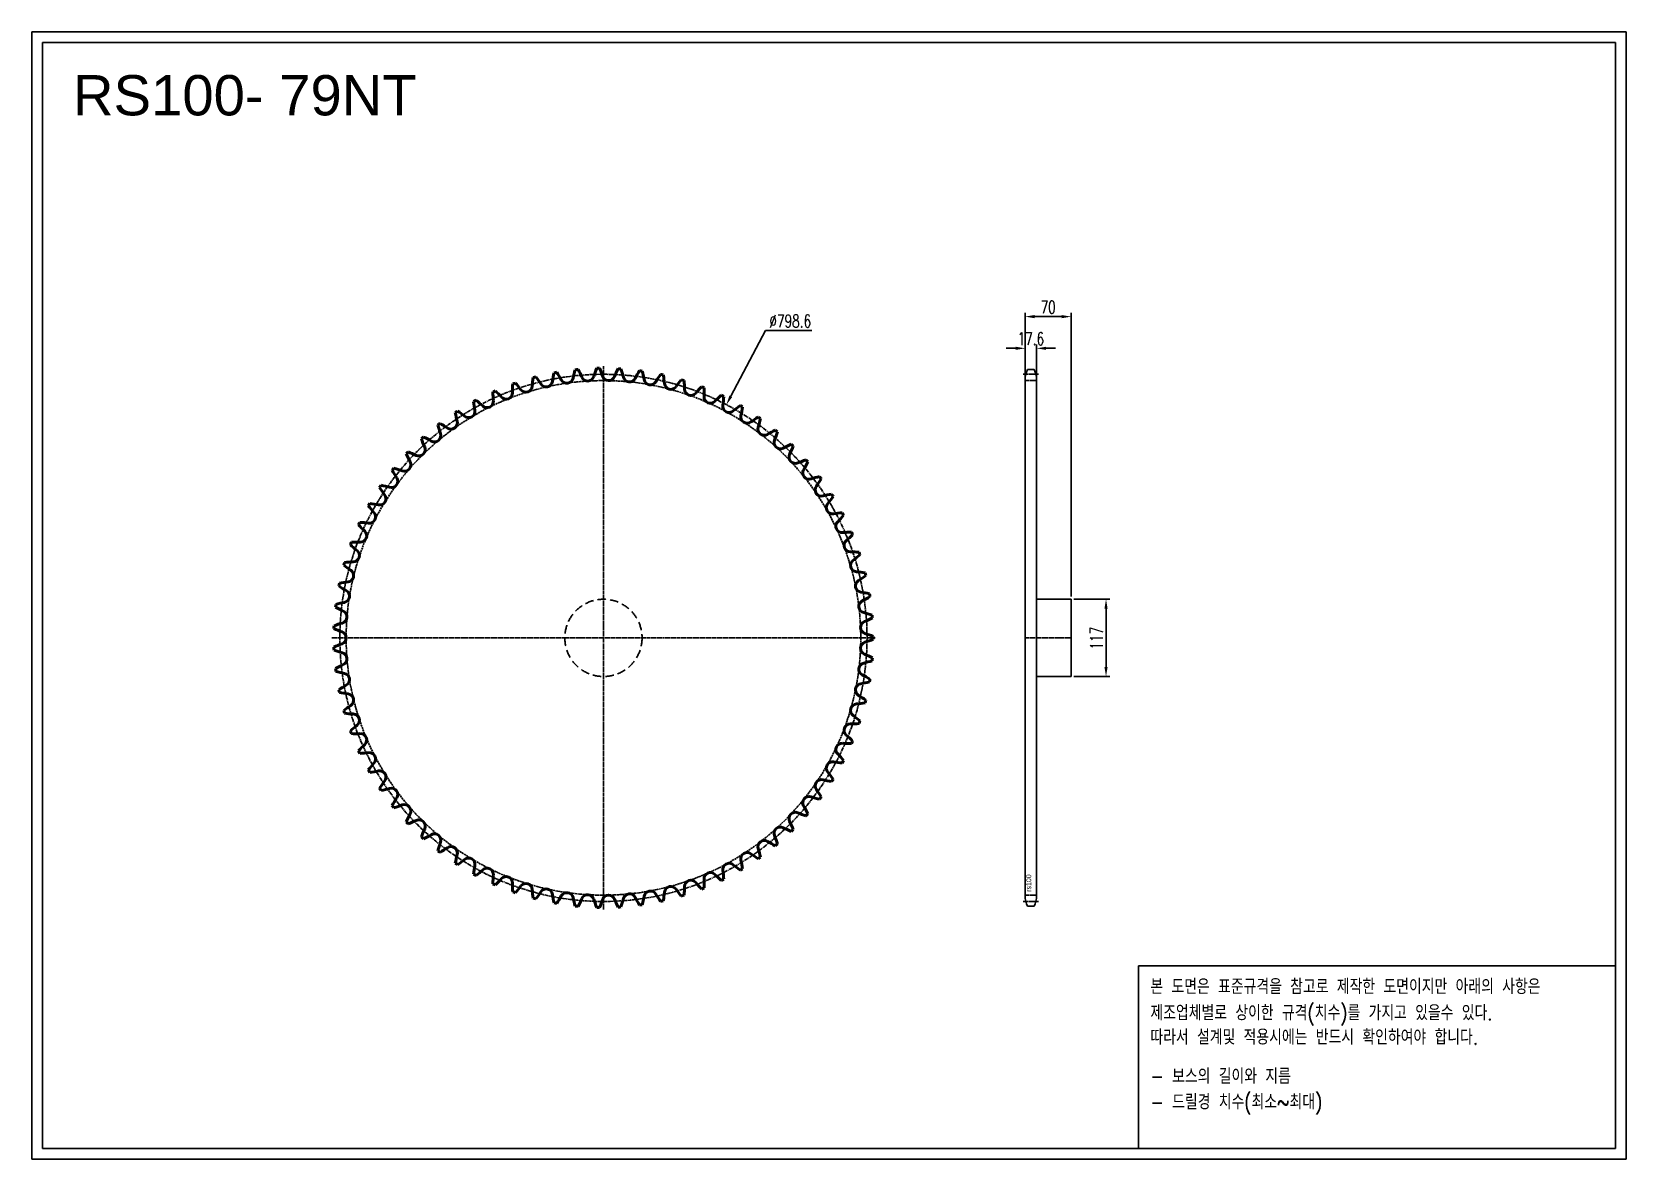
# Model space of a CAD drawing. Header units: millimetres. Extents: x 7581 to 9996, y 24198 to 25906.
import ezdxf

# ---------------------------------------------------------------- set-up
doc = ezdxf.new("R2010")
doc.units = ezdxf.units.MM
for name, pattern in [('AM_ISO02W050', [7.5, 6, -1.5]), ('AM_ISO02W050x2', [3.75, 3, -0.75]), ('AM_ISO08W050', [18, 12, -1.5, 3, -1.5]), ('AM_ISO08W050x2', [9, 6, -0.75, 1.5, -0.75]), ('HIDDEN', [9.525, 6.35, -3.175])]:
    doc.linetypes.add(name, pattern=pattern)
for name, color, linetype, lineweight in [('AM_0N', 7, 'Continuous', 50), ('AM_3N', 6, 'AM_ISO02W050', 25), ('AM_7', 4, 'AM_ISO08W050', 25), ('AM_7N', 4, 'AM_ISO08W050', 25)]:
    doc.layers.add(name, color=color, linetype=linetype, lineweight=lineweight)
doc.layers.add('HL', color=2, linetype='HIDDEN')
doc.layers.add('S-DIM', color=7, linetype='Continuous')
doc.styles.add('HAN', font='ROMANS.shx', dxfattribs={"width": 0.7, "bigfont": 'whgtxt.shx'})
doc.styles.add('HSG', font='SIMPLEX.shx', dxfattribs={"width": 0.7, "bigfont": 'HSG.shx'})
doc.styles.get("Standard").update_dxf_attribs({"font": 'arial.ttf'})
doc.dimstyles.new('APP32', dxfattribs={"dimscale": 8, "dimtxt": 2.4, "dimasz": 1.8, "dimexe": 0.7, "dimexo": 0.5, "dimgap": 0.6, "dimtad": 1, "dimtoh": 1, "dimdec": 1, "dimrnd": 0.01, "dimzin": 9, "dimdsep": 46, "dimtxsty": 'HSG', "dimcen": 0, "dimclrd": 1, "dimclre": 1, "dimclrt": 256, "dimazin": 2, "dimtp": 1, "dimtm": 1, "dimtfac": 0.5, "dimtdec": 1, "dimtofl": 0, "dimtmove": 0, "dimatfit": 3, "dimfxl": 0, "dimtvp": 1, "dimtolj": 2, "dimlwd": -1, "dimlwe": -1, "dimarcsym": 0})

# ---------------------------------------------------------------- blocks, each defined once
blk = doc.blocks.new('*D1')
at = {"layer": 'Defpoints', "color": 0, "transparency": 16777216}
for p in [(9155.8, 25046.5), (9155.8, 24929.5), (9208.5, 24929.5)]:
    blk.add_point(p, dxfattribs=at)
at = {"layer": 'S-DIM', "color": 1, "transparency": 16777216}
for p, q in [((9159.8, 25046.5), (9214.1, 25046.5)), ((9208.5, 25032.1), (9208.5, 24943.9)), ((9159.8, 24929.5), (9214.1, 24929.5))]:
    blk.add_line(p, q, dxfattribs=at)
for points in [[(9206.1, 25032.1), (9210.9, 25032.1), (9208.5, 25046.5)], [(9206.1, 24943.9), (9210.9, 24943.9), (9208.5, 24929.5)]]:
    blk.add_solid(points, dxfattribs=at)
at = {"layer": 'S-DIM', "transparency": 16777216, "insert": (9194.1, 24987.6), "char_height": 19.2, "attachment_point": 5, "rotation": 90, "style": 'HSG'}
blk.add_mtext('\\A2;117', dxfattribs=at)
blk = doc.blocks.new('*D2')
at = {"layer": 'Defpoints', "color": 0, "transparency": 16777216}
for p in [(9103.4, 25426.7), (9085.8, 25378.7), (9103.4, 25378.7)]:
    blk.add_point(p, dxfattribs=at)
at = {"layer": 'S-DIM', "color": 1, "transparency": 16777216}
for p, q in [((9085.8, 25382.7), (9085.8, 25432.3)), ((9103.4, 25382.7), (9103.4, 25432.3)), ((9071.4, 25426.7), (9057, 25426.7)), ((9117.8, 25426.7), (9132.2, 25426.7))]:
    blk.add_line(p, q, dxfattribs=at)
for points in [[(9071.4, 25429.1), (9071.4, 25424.3), (9085.8, 25426.7)], [(9117.8, 25429.1), (9117.8, 25424.3), (9103.4, 25426.7)]]:
    blk.add_solid(points, dxfattribs=at)
at = {"layer": 'S-DIM', "transparency": 16777216, "insert": (9094.6, 25441.1), "char_height": 19.2, "attachment_point": 5, "style": 'HSG'}
blk.add_mtext('\\A2;17.6', dxfattribs=at)
blk = doc.blocks.new('*D3')
at = {"layer": 'Defpoints', "color": 0, "transparency": 16777216}
for p in [(9155.8, 25474.7), (9085.8, 25378.7), (9155.8, 25046.5)]:
    blk.add_point(p, dxfattribs=at)
at = {"layer": 'S-DIM', "color": 1, "transparency": 16777216}
for p, q in [((9085.8, 25382.7), (9085.8, 25480.3)), ((9155.8, 25050.5), (9155.8, 25480.3)), ((9100.2, 25474.7), (9141.4, 25474.7))]:
    blk.add_line(p, q, dxfattribs=at)
for points in [[(9100.2, 25477.1), (9100.2, 25472.3), (9085.8, 25474.7)], [(9141.4, 25477.1), (9141.4, 25472.3), (9155.8, 25474.7)]]:
    blk.add_solid(points, dxfattribs=at)
at = {"layer": 'S-DIM', "transparency": 16777216, "insert": (9120.8, 25489.1), "char_height": 19.2, "attachment_point": 5, "style": 'HSG'}
blk.add_mtext('\\A2;70', dxfattribs=at)
blk = doc.blocks.new('notice1')
at = {"color": 4}
blk.add_lwpolyline([(-22142.12, 1735.9), (-22053.8, 1735.9), (-22053.8, 1702.07), (-22142.12, 1702.07)], close=True, dxfattribs=at)
at = {"color": 4, "style": 'HAN', "width": 0.8}
for s, p in [('본 도면은 표준규격을 참고로 제작한 도면이지만 아래의 사항은', (-22139.9, 1730.62)), ('제조업체별로 상이한 규격(치수)를 가지고 있을수 있다.', (-22139.9, 1725.78)), ('따라서 설계및 적용시에는 반드시 확인하여야 합니다.', (-22139.9, 1721.28)), ('- 보스의 길이와 지름', (-22139.9, 1714.03)), ('- 드릴경 치수(최소~최대)', (-22139.9, 1709.27))]:
    blk.add_text(s, height=2.7949, dxfattribs=at).set_placement(p)

msp = doc.modelspace()

# ---------------------------------------------------------------- linework, layer by layer
for p, q in [((9099.4, 25394.57), (9089.74, 25394.57)), ((9085.77, 25378.67), (9085.77, 24597.37)), ((9103.37, 25378.67), (9103.37, 24597.37)), ((9103.37, 25046.52), (9155.77, 25046.52)), ((9155.77, 25046.52), (9155.77, 24929.52)), ((9155.77, 24929.52), (9103.37, 24929.52)), ((9099.4, 24581.47), (9089.74, 24581.47))]:
    msp.add_line(p, q)
for points in [[(7581.23, 25906.07), (9996.4, 25906.07), (9996.4, 24198.37), (7581.23, 24198.37)], [(7597.49, 25889.8), (9980.14, 25889.8), (9980.14, 24214.63), (7597.49, 24214.63)]]:
    msp.add_lwpolyline(points, close=True)
for centre, start, end in [((9119.57, 25378.67), 151.93881, 180), ((9069.57, 25378.67), 0, 28.06119), ((9119.57, 24597.37), 180, 208.06119), ((9069.57, 24597.37), 331.93881, 0)]:
    msp.add_arc(centre, 33.8, start, end)
at = {"layer": 'AM_0N'}
for centre, radius, start, end in [((8447.1, 24988.02), 408.51, 104.51131, 105.10894), ((8197.27, 25271.53), 185.17, 33.10127, 37.20872), ((8553.32, 25350.67), 185.17, 167.85457, 171.96203), ((8447.1, 24988.02), 408.51, 99.95435, 100.55198), ((8220.58, 25290.49), 185.17, 28.5443, 32.65176), ((8581.79, 25341.09), 185.17, 163.29761, 167.40506), ((8447.1, 24988.02), 408.51, 95.39739, 95.99502), ((8245.33, 25307.53), 185.17, 23.98734, 28.0948), ((8423.29, 25386.71), 9.62, 203.98734, 342.8481), ((8609.42, 25329.27), 185.17, 158.74064, 162.8481), ((8447.1, 24988.02), 408.51, 90.84043, 91.43806), ((8271.35, 25322.55), 185.17, 19.43038, 23.53784), ((8455.05, 25387.34), 9.62, 199.43038, 338.29114), ((8636.02, 25315.3), 185.17, 154.18368, 158.29114), ((8447.1, 24988.02), 408.51, 86.28346, 86.88109), ((8298.49, 25335.45), 185.17, 14.87342, 18.98087), ((8661.42, 25299.25), 185.17, 149.62672, 153.73418), ((8447.1, 24988.02), 408.51, 81.7265, 82.32413), ((8326.56, 25346.16), 185.17, 10.31646, 14.42391), ((8685.47, 25281.24), 185.17, 145.06976, 149.17722), ((8447.1, 24988.02), 408.51, 77.16954, 77.76717), ((8355.39, 25354.61), 185.17, 5.75949, 9.86695), ((8447.1, 24988.02), 408.51, 113.62524, 114.22287), ((8464.6, 25365.5), 185.17, 181.52545, 185.63291), ((8155.52, 25228.38), 185.17, 42.21519, 46.32265), ((8299.78, 25359.26), 9.62, 222.21519, 1.07595), ((8494.53, 25362.92), 185.17, 176.96849, 181.07595), ((8447.1, 24988.02), 408.51, 109.06827, 109.6659), ((8175.53, 25250.79), 185.17, 37.65823, 41.76568), ((8329.74, 25369.79), 9.62, 217.65823, 356.51899), ((8524.17, 25357.96), 185.17, 172.41153, 176.51899), ((8360.44, 25377.91), 9.62, 213.10127, 351.96203), ((8391.69, 25383.56), 9.62, 208.5443, 347.40506), ((8486.75, 25385.45), 9.62, 194.87342, 333.73418), ((8518.2, 25381.05), 9.62, 190.31646, 329.17722), ((8549.2, 25374.15), 9.62, 185.75949, 324.62025), ((8708.01, 25261.38), 185.17, 140.5128, 144.62025), ((8447.1, 24988.02), 408.51, 72.61258, 73.21021), ((8384.81, 25360.74), 185.17, 1.20253, 5.30999), ((8579.55, 25364.82), 9.62, 181.20253, 320.06329), ((8728.91, 25239.78), 185.17, 135.95583, 140.06329), ((8447.1, 24988.02), 408.51, 68.05562, 68.65325), ((8414.62, 25364.51), 185.17, 356.64557, 0.75303), ((8447.1, 24988.02), 408.51, 118.1822, 118.77983), ((8434.55, 25365.7), 185.17, 186.08242, 190.18987), ((8137.34, 25204.45), 185.17, 46.77215, 50.87961), ((8270.75, 25346.38), 9.62, 226.77215, 5.63291), ((8609.07, 25353.11), 9.62, 176.64557, 315.50633), ((8748.02, 25216.6), 185.17, 131.39887, 135.50633), ((8447.1, 24988.02), 408.51, 63.49865, 64.09628), ((8637.57, 25339.09), 9.62, 172.08861, 310.94937), ((8444.63, 25365.9), 185.17, 352.08861, 356.19606), ((8765.23, 25191.97), 185.17, 126.84191, 130.94937), ((8447.1, 24988.02), 408.51, 58.94169, 59.53932), ((8474.66, 25364.9), 185.17, 347.53165, 351.6391), ((8447.1, 24988.02), 408.51, 127.29612, 127.89375), ((8106.97, 25152.65), 185.17, 55.88608, 59.99353), ((8216.21, 25313.92), 9.62, 235.88608, 14.74684), ((8447.1, 24988.02), 408.51, 122.73916, 123.33679), ((8404.58, 25363.51), 185.17, 190.63938, 194.74684), ((8121.13, 25179.16), 185.17, 51.32911, 55.43657), ((8242.84, 25331.24), 9.62, 231.32911, 10.18987), ((8664.86, 25322.84), 9.62, 167.53165, 306.39241), ((8780.42, 25166.05), 185.17, 122.28495, 126.39241), ((8447.1, 24988.02), 408.51, 54.38473, 54.98236), ((8504.52, 25361.52), 185.17, 342.97468, 347.08214), ((8447.1, 24988.02), 408.51, 131.85308, 132.45071), ((8345.65, 25352.03), 185.17, 199.7533, 203.86076), ((8094.97, 25125.11), 185.17, 60.44304, 64.55049), ((8191.05, 25294.55), 9.62, 240.44304, 19.3038), ((8374.89, 25358.94), 185.17, 195.19634, 199.3038), ((8690.77, 25304.49), 9.62, 162.97468, 301.83544), ((8793.52, 25139), 185.17, 117.72799, 121.83544), ((8715.14, 25284.13), 9.62, 158.41772, 297.27848), ((8534.01, 25355.78), 185.17, 338.41772, 342.52518), ((8447.1, 24988.02), 408.51, 49.82777, 50.4254), ((8447.1, 24988.02), 408.51, 136.41005, 137.00768), ((8317.05, 25342.82), 185.17, 204.31026, 208.41772), ((8085.19, 25096.7), 185.17, 65, 69.10746), ((8167.51, 25273.24), 9.62, 245, 23.86076), ((8804.42, 25111), 185.17, 113.17102, 117.27848), ((8737.82, 25261.89), 9.62, 153.86076, 292.72152), ((8562.96, 25347.71), 185.17, 333.86076, 337.96822), ((8447.1, 24988.02), 408.51, 45.27081, 45.86844), ((8447.1, 24988.02), 408.51, 140.96701, 141.56464), ((8289.27, 25331.36), 185.17, 208.86723, 212.97468), ((8077.7, 25067.6), 185.17, 69.55696, 73.66442), ((8145.73, 25250.12), 9.62, 249.55696, 28.41772), ((8813.06, 25082.22), 185.17, 108.61406, 112.72152), ((8758.66, 25237.93), 9.62, 149.3038, 288.16456), ((8591.17, 25337.37), 185.17, 329.3038, 333.41125), ((8447.1, 24988.02), 408.51, 40.71384, 41.31147), ((8447.1, 24988.02), 408.51, 145.52397, 146.1216), ((8262.49, 25317.74), 185.17, 213.42419, 217.53165), ((8072.54, 25038), 185.17, 74.11392, 78.22138), ((8125.86, 25225.35), 9.62, 254.11392, 32.97468), ((8819.38, 25052.85), 185.17, 104.0571, 108.16456), ((8777.53, 25212.39), 9.62, 144.74684, 283.60759), ((8618.47, 25324.82), 185.17, 324.74684, 328.85429), ((8447.1, 24988.02), 408.51, 36.15688, 36.75451), ((8447.1, 24988.02), 408.51, 150.08093, 150.67856), ((8069.76, 25008.08), 185.17, 78.67089, 82.77834), ((8108.02, 25199.07), 9.62, 258.67089, 37.53165), ((8823.36, 25023.07), 185.17, 99.50014, 103.60759), ((8794.31, 25185.43), 9.62, 140.18987, 279.05063), ((8644.68, 25310.14), 185.17, 320.18987, 324.29733), ((8447.1, 24988.02), 408.51, 31.59992, 32.19755), ((8236.88, 25302.03), 185.17, 217.98115, 222.08861), ((8092.32, 25171.47), 9.62, 263.22785, 42.08861), ((8824.95, 24993.07), 185.17, 94.94318, 99.05063), ((8669.65, 25293.42), 185.17, 315.63291, 319.74037), ((8447.1, 24988.02), 408.51, 27.04296, 27.64059), ((8447.1, 24988.02), 408.51, 154.63789, 155.23552), ((8212.59, 25284.33), 185.17, 222.53811, 226.64557), ((8069.35, 24978.04), 185.17, 83.22785, 87.3353), ((8078.87, 25142.7), 9.62, 267.78481, 46.64557), ((8808.9, 25157.22), 9.62, 135.63291, 274.49367), ((8824.16, 24963.03), 185.17, 90.38621, 94.49367), ((8693.21, 25274.77), 185.17, 311.07595, 315.18341), ((8447.1, 24988.02), 408.51, 22.48599, 23.08363), ((8447.1, 24988.02), 408.51, 159.19486, 159.79249), ((8189.79, 25264.76), 185.17, 227.09508, 231.20253), ((8071.34, 24948.06), 185.17, 87.78481, 91.89227), ((8067.75, 25112.95), 9.62, 272.34177, 51.20253), ((8821.2, 25127.94), 9.62, 131.07595, 269.93671), ((8820.98, 24933.15), 185.17, 85.82925, 89.93671), ((8447.1, 24988.02), 408.51, 17.92903, 18.52666), ((8447.1, 24988.02), 408.51, 163.75182, 164.34945), ((8168.62, 25243.45), 185.17, 231.65204, 235.75949), ((8075.7, 24918.33), 185.17, 92.34177, 96.44923), ((8831.13, 25097.77), 9.62, 126.51899, 265.37975), ((8715.22, 25254.32), 185.17, 306.51899, 310.62644), ((8447.1, 24988.02), 408.51, 168.30878, 168.90641), ((8082.42, 24889.04), 185.17, 96.89873, 101.00619), ((8059.02, 25082.42), 9.62, 276.89873, 55.75949), ((8838.64, 25066.92), 9.62, 121.96203, 260.82278), ((8815.44, 24903.62), 185.17, 81.27229, 85.37975), ((8735.52, 25232.17), 185.17, 301.96203, 306.06948), ((8447.1, 24988.02), 408.51, 13.37207, 13.9697), ((8149.21, 25220.51), 185.17, 236.209, 240.31646), ((8052.75, 25051.29), 9.62, 281.4557, 60.31646), ((8807.57, 24874.62), 185.17, 76.71533, 80.82278), ((8754.01, 25208.49), 185.17, 297.40506, 301.51252), ((8447.1, 24988.02), 408.51, 8.81511, 9.41274), ((8447.1, 24988.02), 408.51, 172.86574, 173.46337), ((8131.68, 25196.11), 185.17, 240.76596, 244.87342), ((8091.43, 24860.38), 185.17, 101.4557, 105.56315), ((8048.97, 25019.76), 9.62, 286.01266, 64.87342), ((8843.67, 25035.56), 9.62, 117.40506, 256.26582), ((8797.42, 24846.34), 185.17, 72.15837, 76.26582), ((8447.1, 24988.02), 408.51, 4.25815, 4.85578), ((8447.1, 24988.02), 408.51, 177.4227, 178.02033), ((8116.14, 25170.39), 185.17, 245.32292, 249.43038), ((8102.7, 24832.53), 185.17, 106.01266, 110.12011), ((8846.19, 25003.9), 9.62, 112.8481, 251.70886), ((8770.56, 25183.4), 185.17, 292.8481, 296.95556), ((8116.14, 24805.66), 185.17, 110.56962, 114.67708), ((8447.1, 24988.02), 408.51, 181.97967, 182.5773), ((8047.7, 24988.02), 9.62, 290.56962, 69.43038), ((8846.19, 24972.14), 9.62, 108.29114, 247.1519), ((8785.06, 24818.96), 185.17, 67.6014, 71.70886), ((8785.06, 25157.09), 185.17, 288.29114, 292.3986), ((8447.1, 24988.02), 408.51, 359.70118, 0.29882), ((8102.7, 25143.52), 185.17, 249.87989, 253.98734), ((8048.97, 24956.29), 9.62, 295.12658, 73.98734), ((8843.67, 24940.49), 9.62, 103.73418, 242.59494), ((8797.42, 25129.7), 185.17, 283.73418, 287.84163), ((8770.56, 24792.64), 185.17, 63.04444, 67.1519), ((8447.1, 24988.02), 408.51, 355.14422, 355.74185), ((8131.68, 24779.94), 185.17, 115.12658, 119.23404), ((8447.1, 24988.02), 408.51, 186.53663, 187.13426), ((8091.43, 25115.66), 185.17, 254.43685, 258.5443), ((8052.75, 24924.76), 9.62, 299.68354, 78.5443), ((8754.01, 24767.56), 185.17, 58.48748, 62.59494), ((8447.1, 24988.02), 408.51, 350.58726, 351.18489), ((8149.21, 24755.53), 185.17, 119.68354, 123.791), ((8447.1, 24988.02), 408.51, 191.09359, 191.69122), ((8082.42, 25087), 185.17, 258.99381, 263.10127), ((8059.02, 24893.63), 9.62, 304.24051, 83.10127), ((8838.64, 24909.13), 9.62, 99.17722, 238.03797), ((8735.52, 24743.87), 185.17, 53.93052, 58.03797), ((8807.57, 25101.42), 185.17, 279.17722, 283.28467), ((8168.62, 24732.6), 185.17, 124.24051, 128.34796), ((8447.1, 24988.02), 408.51, 195.65055, 196.24818), ((8831.13, 24878.27), 9.62, 94.62025, 233.48101), ((8815.44, 25072.43), 185.17, 274.62025, 278.72771), ((8447.1, 24988.02), 408.51, 346.0303, 346.62793), ((8075.7, 25057.72), 185.17, 263.55077, 267.65823), ((8189.79, 24711.28), 185.17, 128.79747, 132.90492), ((8067.75, 24863.09), 9.62, 308.79747, 87.65823), ((8821.2, 24848.11), 9.62, 90.06329, 228.92405), ((8820.98, 25042.89), 185.17, 270.06329, 274.17075), ((8715.22, 24721.73), 185.17, 49.37356, 53.48101), ((8447.1, 24988.02), 408.51, 341.47334, 342.07097), ((8447.1, 24988.02), 408.51, 200.20751, 200.80514), ((8071.34, 25027.99), 185.17, 268.10773, 272.21519), ((8078.87, 24833.35), 9.62, 313.35443, 92.21519), ((8808.9, 24818.83), 9.62, 85.50633, 224.36709), ((8824.16, 25013.02), 185.17, 265.50633, 269.61379), ((8693.21, 24701.27), 185.17, 44.81659, 48.92405), ((8447.1, 24988.02), 408.51, 336.91637, 337.51401), ((8212.59, 24691.71), 185.17, 133.35443, 137.46189), ((8447.1, 24988.02), 408.51, 204.76448, 205.36211), ((8069.35, 24998.01), 185.17, 272.6647, 276.77215), ((8092.32, 24804.58), 9.62, 317.91139, 96.77215), ((8669.65, 24682.62), 185.17, 40.25963, 44.36709), ((8236.88, 24674.02), 185.17, 137.91139, 142.01885), ((8447.1, 24988.02), 408.51, 209.32144, 209.91907), ((8069.76, 24967.96), 185.17, 277.22166, 281.32911), ((8108.02, 24776.97), 9.62, 322.46835, 101.32911), ((8794.31, 24790.62), 9.62, 80.94937, 219.81013), ((8644.68, 24665.91), 185.17, 35.70267, 39.81013), ((8824.95, 24982.98), 185.17, 260.94937, 265.05682), ((8447.1, 24988.02), 408.51, 332.35941, 332.95704), ((8262.49, 24658.31), 185.17, 142.46835, 146.57581), ((8447.1, 24988.02), 408.51, 213.8784, 214.47603), ((8072.54, 24938.05), 185.17, 281.77862, 285.88608), ((8125.86, 24750.7), 9.62, 327.02532, 105.88608), ((8777.53, 24763.66), 9.62, 76.39241, 215.25316), ((8618.47, 24651.23), 185.17, 31.14571, 35.25316), ((8823.36, 24952.98), 185.17, 256.39241, 260.49986), ((8447.1, 24988.02), 408.51, 327.80245, 328.40008), ((8289.27, 24644.68), 185.17, 147.02532, 151.13277), ((8447.1, 24988.02), 408.51, 218.43536, 219.03299), ((8077.7, 24908.44), 185.17, 286.33558, 290.44304), ((8145.73, 24725.93), 9.62, 331.58228, 110.44304), ((8758.66, 24738.11), 9.62, 71.83544, 210.6962), ((8591.17, 24638.68), 185.17, 26.58875, 30.6962), ((8819.38, 24923.19), 185.17, 251.83544, 255.9429), ((8447.1, 24988.02), 408.51, 323.24549, 323.84312), ((8317.05, 24633.23), 185.17, 151.58228, 155.68974), ((8447.1, 24988.02), 408.51, 222.99232, 223.58995), ((8085.19, 24879.35), 185.17, 290.89254, 295), ((8167.51, 24702.81), 9.62, 336.13924, 115), ((8737.82, 24714.15), 9.62, 67.27848, 206.13924), ((8562.96, 24628.34), 185.17, 22.03178, 26.13924), ((8813.06, 24893.82), 185.17, 247.27848, 251.38594), ((8447.1, 24988.02), 408.51, 318.68853, 319.28616), ((8345.65, 24624.02), 185.17, 156.13924, 160.2467), ((8447.1, 24988.02), 408.51, 227.54929, 228.14692), ((8094.97, 24850.94), 185.17, 295.44951, 299.55696), ((8191.05, 24681.5), 9.62, 340.6962, 119.55696), ((8715.14, 24691.92), 9.62, 62.72152, 201.58228), ((8534.01, 24620.27), 185.17, 17.47482, 21.58228), ((8804.42, 24865.04), 185.17, 242.72152, 246.82898), ((8447.1, 24988.02), 408.51, 314.13156, 314.72919), ((8374.89, 24617.11), 185.17, 160.6962, 164.80366), ((8447.1, 24988.02), 408.51, 232.10625, 232.70388), ((8106.97, 24823.39), 185.17, 300.00647, 304.11392), ((8216.21, 24662.12), 9.62, 345.25316, 124.11392), ((8404.58, 24612.54), 185.17, 165.25316, 169.36062), ((8664.86, 24653.2), 9.62, 53.60759, 192.46835), ((8780.42, 24810), 185.17, 233.60759, 237.71505), ((8690.77, 24671.56), 9.62, 58.16456, 197.02532), ((8504.52, 24614.53), 185.17, 12.91786, 17.02532), ((8793.52, 24837.04), 185.17, 238.16456, 242.27201), ((8447.1, 24988.02), 408.51, 309.5746, 310.17223), ((8447.1, 24988.02), 408.51, 236.66321, 237.26084), ((8121.13, 24796.89), 185.17, 304.56343, 308.67089), ((8242.84, 24644.81), 9.62, 349.81013, 128.67089), ((8434.55, 24610.35), 185.17, 169.81013, 173.91758), ((8137.34, 24771.59), 185.17, 309.12039, 313.22785), ((8270.75, 24629.66), 9.62, 354.36709, 133.22785), ((8637.57, 24636.96), 9.62, 49.05063, 187.91139), ((8444.63, 24610.15), 185.17, 3.80394, 7.91139), ((8765.23, 24784.08), 185.17, 229.05063, 233.15809), ((8447.1, 24988.02), 408.51, 300.46068, 301.05831), ((8474.66, 24611.15), 185.17, 8.3609, 12.46835), ((8447.1, 24988.02), 408.51, 305.01764, 305.61527), ((8447.1, 24988.02), 408.51, 241.22017, 241.8178), ((8464.6, 24610.55), 185.17, 174.36709, 178.47455), ((8447.1, 24988.02), 408.51, 245.77713, 246.37476), ((8155.52, 24747.67), 185.17, 313.67735, 317.78481), ((8299.78, 24616.79), 9.62, 358.92405, 137.78481), ((8494.53, 24613.13), 185.17, 178.92405, 183.03151), ((8175.53, 24725.26), 185.17, 318.23432, 322.34177), ((8329.74, 24606.25), 9.62, 3.48101, 142.34177), ((8549.2, 24601.89), 9.62, 35.37975, 174.24051), ((8384.81, 24615.31), 185.17, 354.69001, 358.79747), ((8579.55, 24611.22), 9.62, 39.93671, 178.79747), ((8728.91, 24736.26), 185.17, 219.93671, 224.04417), ((8609.07, 24622.94), 9.62, 44.49367, 183.35443), ((8414.62, 24611.54), 185.17, 359.24697, 3.35443), ((8748.02, 24759.45), 185.17, 224.49367, 228.60113), ((8447.1, 24988.02), 408.51, 295.90372, 296.50135), ((8447.1, 24988.02), 408.51, 250.3341, 250.93173), ((8524.17, 24618.08), 185.17, 183.48101, 187.58847), ((8447.1, 24988.02), 408.51, 254.89106, 255.48869), ((8197.27, 24704.51), 185.17, 322.79128, 326.89873), ((8360.44, 24598.14), 9.62, 8.03797, 146.89873), ((8553.32, 24625.37), 185.17, 188.03797, 192.14543), ((8220.58, 24685.56), 185.17, 327.34824, 331.4557), ((8391.69, 24592.48), 9.62, 12.59494, 151.4557), ((8581.79, 24634.96), 185.17, 192.59494, 196.70239), ((8245.33, 24668.52), 185.17, 331.9052, 336.01266), ((8423.29, 24589.33), 9.62, 17.1519, 156.01266), ((8609.42, 24646.78), 185.17, 197.1519, 201.25936), ((8271.35, 24653.5), 185.17, 336.46216, 340.56962), ((8455.05, 24588.7), 9.62, 21.70886, 160.56962), ((8636.02, 24660.75), 185.17, 201.70886, 205.81632), ((8298.49, 24640.59), 185.17, 341.01913, 345.12658), ((8486.75, 24590.59), 9.62, 26.26582, 165.12658), ((8661.42, 24676.79), 185.17, 206.26582, 210.37328), ((8326.56, 24629.88), 185.17, 345.57609, 349.68354), ((8518.2, 24595), 9.62, 30.82278, 169.68354), ((8685.47, 24694.81), 185.17, 210.82278, 214.93024), ((8447.1, 24988.02), 408.51, 282.23283, 282.83046), ((8355.39, 24621.44), 185.17, 350.13305, 354.24051), ((8708.01, 24714.67), 185.17, 215.37975, 219.4872), ((8447.1, 24988.02), 408.51, 286.78979, 287.38742), ((8447.1, 24988.02), 408.51, 291.34675, 291.94438), ((8447.1, 24988.02), 408.51, 259.44802, 260.04565), ((8447.1, 24988.02), 408.51, 264.00498, 264.60261), ((8447.1, 24988.02), 408.51, 268.56194, 269.15957), ((8447.1, 24988.02), 408.51, 273.11891, 273.71654), ((8447.1, 24988.02), 408.51, 277.67587, 278.2735)]:
    msp.add_arc(centre, radius, start, end, dxfattribs=at)
at = {"layer": 'AM_3N', "linetype": 'AM_ISO02W050x2'}
for p, q in [((9103.37, 25377.8), (9085.77, 25377.8)), ((9103.37, 24598.24), (9085.77, 24598.24))]:
    msp.add_line(p, q, dxfattribs=at)
msp.add_circle((8447.1, 24988.02), 389.78, dxfattribs=at)
at = {"layer": 'AM_7', "linetype": 'AM_ISO08W050x2'}
for p, q in [((9106.37, 25387.33), (9082.77, 25387.33)), ((9085.77, 24988.02), (9155.77, 24988.02)), ((9106.37, 24588.72), (9082.77, 24588.72))]:
    msp.add_line(p, q, dxfattribs=at)
msp.add_circle((8447.1, 24988.02), 399.31, dxfattribs=at)
at = {"layer": 'AM_7N', "linetype": 'AM_ISO08W050x2'}
for p, q in [((8447.1, 24576.51), (8447.1, 25399.54)), ((8035.59, 24988.02), (8858.62, 24988.02))]:
    msp.add_line(p, q, dxfattribs=at)
at = {"layer": 'HL', "ltscale": 2}
msp.add_circle((8447.1, 24988.02), 58.5, dxfattribs=at)
at = {"layer": 'S-DIM', "color": 1}
for p, q in [((8692.66, 25453.65), (8640.09, 25353.96)), ((8762.74, 25453.65), (8692.66, 25453.65))]:
    msp.add_line(p, q, dxfattribs=at)
msp.add_solid([(8637.96, 25355.08), (8642.21, 25352.84), (8633.37, 25341.22)], dxfattribs=at)

# ---------------------------------------------------------------- block references
at = {"xscale": 8.181265169645565, "yscale": 8.181265169645565, "zscale": 8.181265169645565}
msp.add_blockref('notice1', (190408.1, 10289.57), dxfattribs=at)

# ---------------------------------------------------------------- texts
msp.add_text('RS100- 79NT', height=60.9892).set_placement((7643.42, 25779.61))
at = {"insert": (9087.6, 24603.37), "char_height": 7.56, "width": 32.5046, "attachment_point": 1, "rotation": 90}
msp.add_mtext('rs100', dxfattribs=at)
at = {"layer": 'S-DIM', "insert": (8730.1, 25468.05), "char_height": 19.2, "attachment_point": 5, "style": 'HSG'}
msp.add_mtext('\\A2;∅798.6', dxfattribs=at)

# ---------------------------------------------------------------- dimensions: what is measured, and where the dimension line sits
at = {"layer": 'S-DIM'}
dim = msp.add_linear_dim(base=(9155.77, 25474.74), p1=(9085.77, 25378.67), p2=(9155.77, 25046.52), dimstyle='APP32', dxfattribs=at)
dim.commit()
dim.dimension.update_dxf_attribs({"geometry": '*D3', "text_midpoint": (9120.77, 25489.14)})
dim = msp.add_linear_dim(base=(9103.37, 25426.74), p1=(9085.77, 25378.67), p2=(9103.37, 25378.67), dimstyle='APP32', dxfattribs=at)
dim.commit()
dim.dimension.update_dxf_attribs({"geometry": '*D2', "text_midpoint": (9094.57, 25426.74), "dimtype": 128})
dim = msp.add_linear_dim(base=(9208.5, 24929.52), p1=(9155.77, 25046.52), p2=(9155.77, 24929.52), angle=90, dimstyle='APP32', dxfattribs=at)
dim.commit()
dim.dimension.update_dxf_attribs({"geometry": '*D1', "text_midpoint": (9208.5, 24987.61), "dimtype": 128})

doc.saveas('drawing.dxf')
